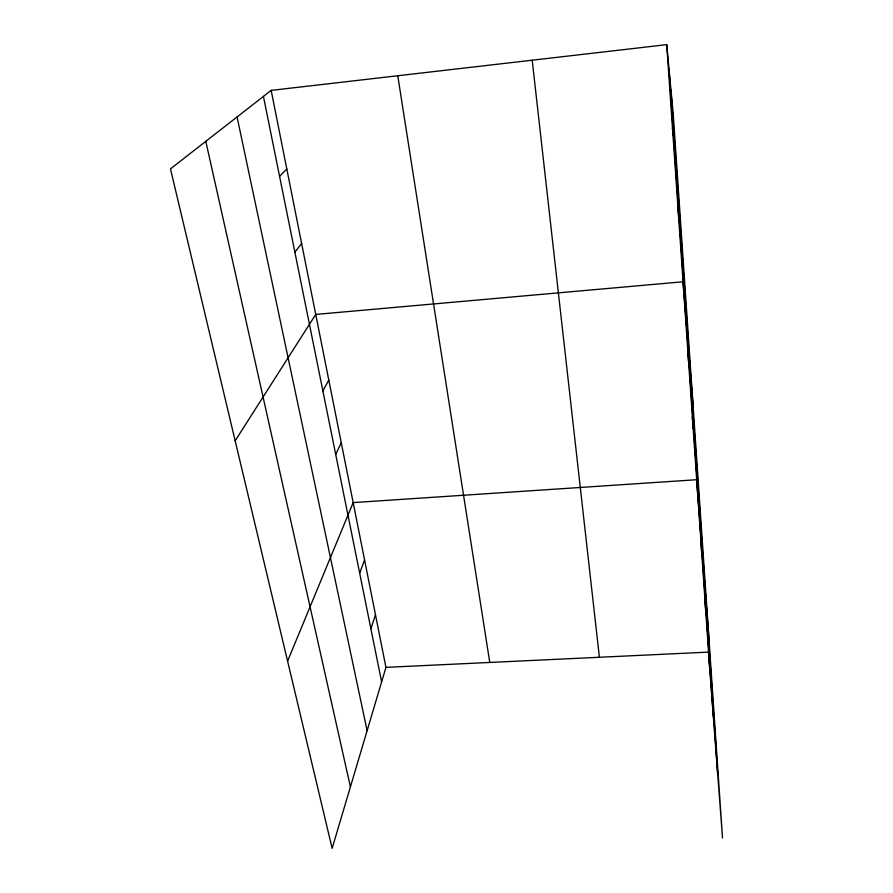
<?xml version="1.0" encoding="UTF-8"?>
<svg xmlns="http://www.w3.org/2000/svg" width="893" height="893" viewBox="0 0 893 893"><rect width="100%" height="100%" fill="white"/><g stroke="black" fill="none" stroke-linecap="round" stroke-linejoin="round"><path stroke-width="1.34" d="M385.943 667.361L332.14 848.35L170.474 168.877L271.171 90.383L666.736 44.65L673.277 114.739L722.526 838.002L708.45 652.113L385.943 667.361L271.171 90.383M370.885 628.728L375.484 614.775M359.678 573.206L364.567 559.9M287.591 661.133L353.17 502.603L696.618 479.72L709.087 640.661M335.712 454.481L341.26 442.716M322.886 390.933L328.791 380.061M235.16 440.785L315.742 314.425L683.022 281.786L693.147 406.516M294.891 252.217L301.622 243.488M279.576 176.345L286.787 168.9M205.792 141.34L350.413 786.889M237.069 116.961L367.123 730.675M263.435 96.411L381.624 681.906M397.765 75.749L489.777 662.45M532.206 60.199L599.393 657.27M672.451 127.933L673.054 134.865M677.876 206.875L678.58 215.246M687.766 350.949L688.626 361.721M692.298 416.852L693.214 428.618M700.737 539.774L701.775 553.236M704.677 597.171L705.76 611.359M666.736 44.65L709.578 666.937M670.956 89.947L717.726 774.544M668.935 68.181L713.351 716.8"/></g></svg>
